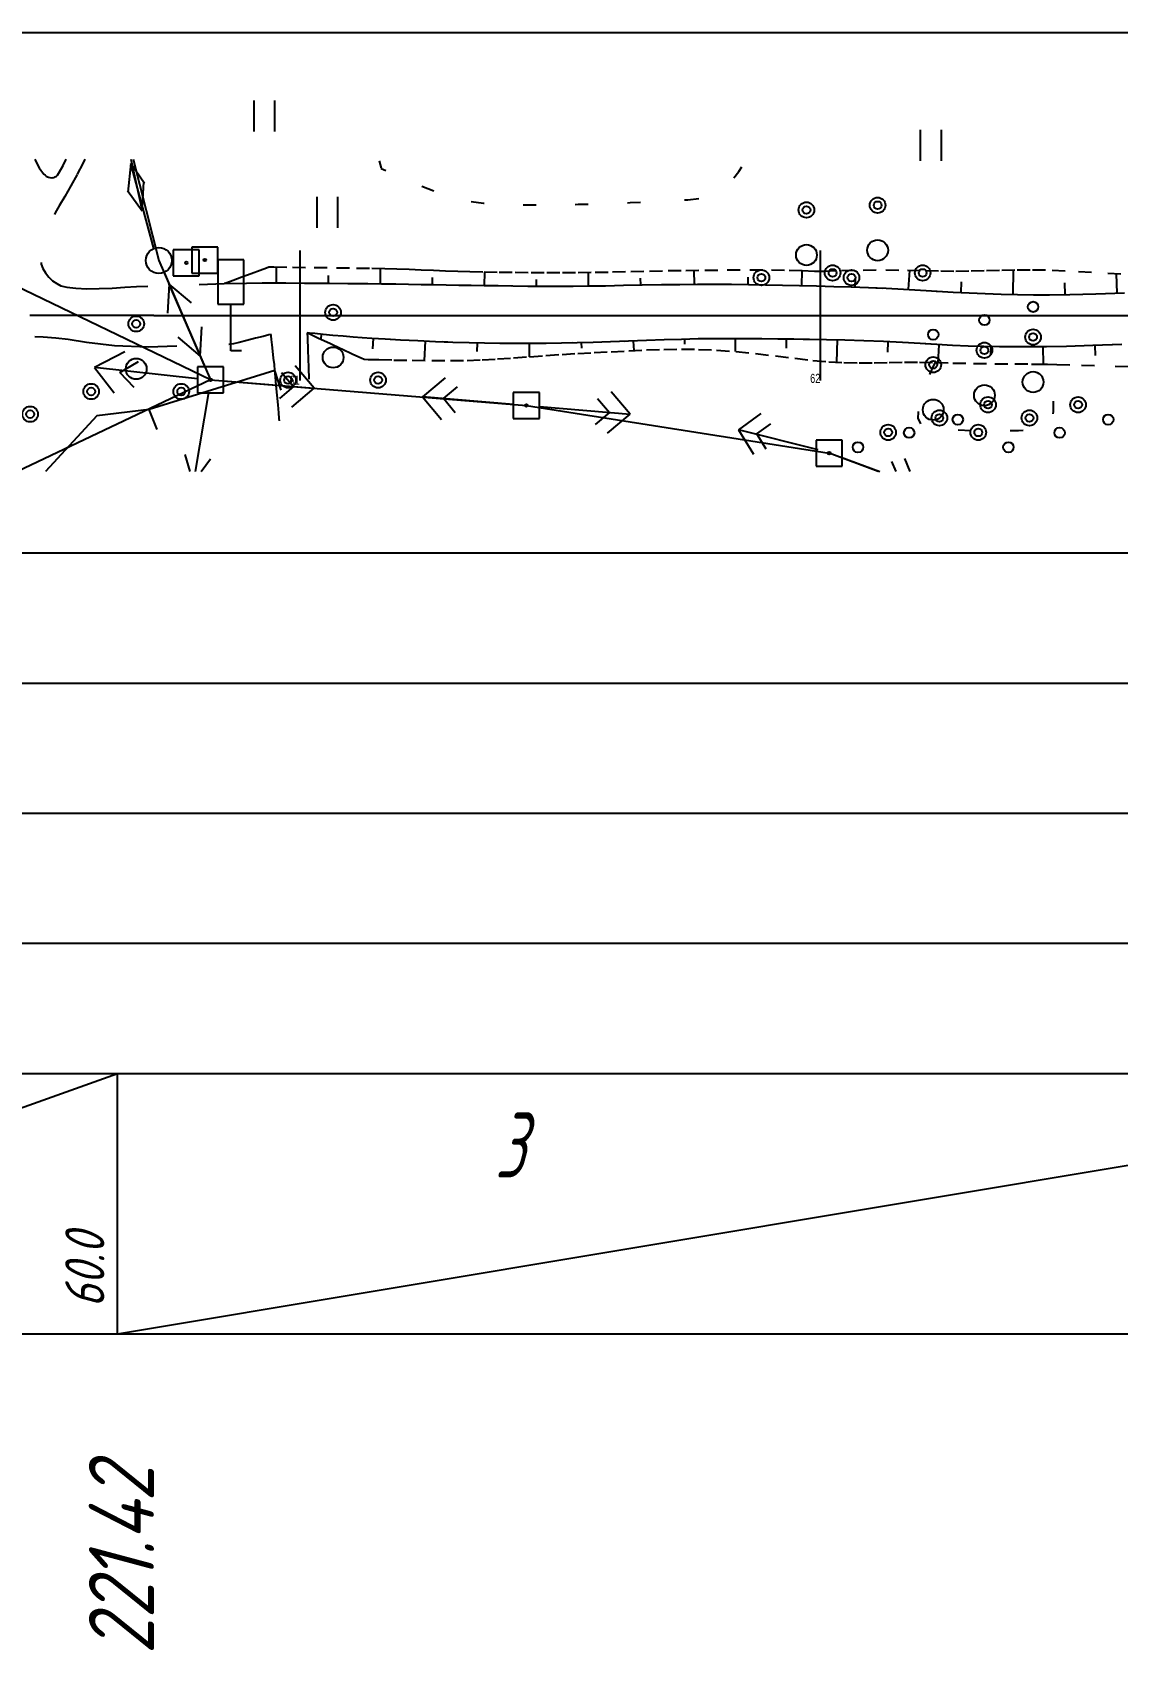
# Model space of a CAD drawing. Extents: x 2172 to 5772, y -842 to -248.
# Drawn here: x 3766.3 to 3808, y -676.2 to -614 of the extents above; entities that cross this region are included whole.
import ezdxf

# ---------------------------------------------------------------- set-up
doc = ezdxf.new("R2010")
doc.units = 0
doc.header["$MEASUREMENT"] = 0
doc.linetypes.add('CONTI', pattern=[0])
doc.linetypes.add('STROT', pattern=[1.7, 0.5, -1.2])
doc.layers.get('0').update_dxf_attribs({"linetype": 'CONTINUOUS'})
for name, color, linetype in [('DEFAULT', 7, 'CONTI'), ('OTKOSDEFAULT', 32, 'CONTI'), ('SIT_LDEFAULT', 7, 'CONTI'), ('USLZNDEFAULT', 7, 'CONTI'), ('ОТМЕТКИ_КЮВЕТОВ', 7, 'CONTINUOUS'), ('ЧЕРНЫЕ_ОТМЕТКИ', 7, 'CONTINUOUS')]:
    doc.layers.add(name, color=color, linetype=linetype)
doc.styles.add('SHRFT', font='TXT', dxfattribs={"width": 8.75})
doc.styles.add('ГОСТ', font='gost.TTF', dxfattribs={"oblique": 15, "height": 1})

# ---------------------------------------------------------------- blocks, each defined once
blk = doc.blocks.new('BL_2009')
at = {"color": 0}
for centre, radius in [((0, 8.65), 1.5), ((0, 8.65), 0.75), ((0, 0), 2), ((-8.65, -4.35), 1.5), ((8.65, -4.35), 1.5), ((-8.65, -4.35), 0.75), ((8.65, -4.35), 0.75)]:
    blk.add_circle(centre, radius, dxfattribs=at)
blk = doc.blocks.new('BL_27')
at = {"color": 0}
for p, q in [((2.5, 2.5), (-2.5, 2.5)), ((-2.5, 2.5), (-2.5, -2.5)), ((2.5, -2.5), (2.5, 2.5)), ((-2.5, -2.5), (2.5, -2.5))]:
    blk.add_line(p, q, dxfattribs=at)
blk.add_circle((0, 0), 0.25, dxfattribs=at)
blk = doc.blocks.new('BL_12')
at = {"color": 0}
for p, q in [((2.5, 17.5), (-2.5, 17.5)), ((-2.5, 17.5), (-2.5, 9)), ((2.5, 9), (2.5, 17.5)), ((-2.5, 9), (0, 9)), ((0, 0), (0, 9)), ((0, 9), (2.5, 9)), ((2, 0), (0, 0))]:
    blk.add_line(p, q, dxfattribs=at)
blk = doc.blocks.new('BL_20')
at = {"color": 0}
blk.add_circle((0, 0), 2.5, dxfattribs=at)
blk = doc.blocks.new('BL_2010')
at = {"color": 0}
for centre, radius in [((0, 14.45), 1), ((0, 8.65), 1.5), ((0, 8.65), 0.75), ((0, 0), 2), ((-8.65, -4.35), 1.5), ((8.65, -4.35), 1.5), ((-14.45, -7.2), 1), ((-8.65, -4.35), 0.75), ((8.65, -4.35), 0.75), ((14.45, -7.2), 1)]:
    blk.add_circle(centre, radius, dxfattribs=at)
blk = doc.blocks.new('BL_2011')
at = {"color": 0}
for p, q in [((0, 0), (0, 6)), ((4, 0), (4, 6))]:
    blk.add_line(p, q, dxfattribs=at)

msp = doc.modelspace()

# ---------------------------------------------------------------- linework, layer by layer
at = {"linetype": 'Continuous'}
for p, q in [((3396.596, -614.043), (4356.596, -614.043)), ((3396.596, -634.043), (4356.596, -634.043)), ((3396.596, -639.043), (4356.596, -639.043)), ((3396.596, -644.043), (4356.596, -644.043)), ((3396.596, -649.043), (4356.596, -649.043)), ((3396.596, -654.043), (4356.596, -654.043)), ((3396.596, -664.043), (4356.596, -664.043))]:
    msp.add_line(p, q, dxfattribs=at)
at = {"layer": 'DEFAULT', "color": 12, "linetype": 'CONTI'}
for p, q in [((3776.596, -627.421), (3776.596, -622.421)), ((3796.595, -627.421), (3796.597, -622.421)), ((3766.617, -624.921), (3766.221, -624.921)), ((3767.014, -624.921), (3766.617, -624.921)), ((3767.41, -624.921), (3767.014, -624.921)), ((3767.807, -624.921), (3767.41, -624.921)), ((3768.204, -624.921), (3767.807, -624.921)), ((3768.6, -624.921), (3768.204, -624.921)), ((3768.997, -624.921), (3768.6, -624.921)), ((3769.393, -624.921), (3768.997, -624.921)), ((3769.79, -624.921), (3769.393, -624.921)), ((3770.186, -624.921), (3769.79, -624.921)), ((3770.583, -624.921), (3770.186, -624.921)), ((3770.98, -624.921), (3770.583, -624.921)), ((3770.98, -624.922), (3789.609, -624.922)), ((3789.609, -624.921), (3790.395, -624.921)), ((3790.395, -624.921), (3791.182, -624.921)), ((3791.182, -624.921), (3791.969, -624.921)), ((3791.969, -624.921), (3792.756, -624.921)), ((3792.756, -624.921), (3793.542, -624.921)), ((3793.542, -624.921), (3794.329, -624.921)), ((3794.329, -624.921), (3795.116, -624.921)), ((3795.116, -624.921), (3795.903, -624.921)), ((3795.903, -624.921), (3796.689, -624.921)), ((3796.689, -624.921), (3797.476, -624.921)), ((3797.476, -624.921), (3798.263, -624.921)), ((3798.263, -624.921), (3799.05, -624.921)), ((3799.05, -624.921), (3799.836, -624.921)), ((3799.836, -624.921), (3800.623, -624.921)), ((3800.623, -624.92), (3813.165, -624.921))]:
    msp.add_line(p, q, dxfattribs=at)
at = {"layer": 'OTKOSDEFAULT', "color": 32, "linetype": 'STROT'}
for p, q in [((3774.025, -623.573, 44.5), (3773.78, -623.662, 44.51)), ((3774.36, -623.45, 44.486), (3774.025, -623.573, 44.5)), ((3774.724, -623.316, 44.471), (3774.36, -623.45, 44.486)), ((3775.059, -623.194, 44.457), (3774.724, -623.316, 44.471)), ((3775.304, -623.105, 44.447), (3775.059, -623.194, 44.457)), ((3775.399, -623.069, 44.443), (3775.304, -623.105, 44.447)), ((3775.588, -623.07, 44.448), (3775.399, -623.069, 44.443)), ((3776.091, -623.076, 44.461), (3775.588, -623.07, 44.448)), ((3776.808, -623.086, 44.48), (3776.091, -623.076, 44.461)), ((3777.64, -623.094, 44.502), (3776.808, -623.086, 44.48)), ((3778.491, -623.107, 44.525), (3777.64, -623.094, 44.502)), ((3779.26, -623.119, 44.545), (3778.491, -623.107, 44.525)), ((3779.85, -623.129, 44.561), (3779.26, -623.119, 44.545)), ((3780.319, -623.142, 44.567), (3779.85, -623.129, 44.561)), ((3780.785, -623.158, 44.573), (3780.319, -623.142, 44.567)), ((3781.252, -623.177, 44.58), (3780.785, -623.158, 44.573)), ((3781.719, -623.196, 44.586), (3781.252, -623.177, 44.58)), ((3782.187, -623.213, 44.593), (3781.719, -623.196, 44.586)), ((3782.655, -623.23, 44.599), (3782.187, -623.213, 44.593)), ((3783.122, -623.242, 44.606), (3782.655, -623.23, 44.599)), ((3783.62, -623.252, 44.61), (3783.122, -623.242, 44.606)), ((3784.167, -623.264, 44.614), (3783.62, -623.252, 44.61)), ((3784.749, -623.274, 44.619), (3784.167, -623.264, 44.614)), ((3785.355, -623.281, 44.624), (3784.749, -623.274, 44.619)), ((3785.971, -623.286, 44.629), (3785.355, -623.281, 44.624)), ((3786.582, -623.288, 44.634), (3785.971, -623.286, 44.629)), ((3787.174, -623.283, 44.639), (3786.582, -623.288, 44.634)), ((3787.78, -623.275, 44.627), (3787.174, -623.283, 44.639)), ((3788.428, -623.263, 44.613), (3787.78, -623.275, 44.627)), ((3789.103, -623.248, 44.599), (3788.428, -623.263, 44.613)), ((3789.802, -623.229, 44.585), (3789.103, -623.248, 44.599)), ((3790.523, -623.214, 44.571), (3789.802, -623.229, 44.585)), ((3791.233, -623.204, 44.556), (3790.523, -623.214, 44.571)), ((3791.912, -623.196, 44.543), (3791.233, -623.204, 44.556)), ((3792.652, -623.186, 44.556), (3791.912, -623.196, 44.543)), ((3793.503, -623.176, 44.571), (3792.652, -623.186, 44.556)), ((3794.379, -623.178, 44.587), (3793.503, -623.176, 44.571)), ((3795.203, -623.189, 44.601), (3794.379, -623.178, 44.587)), ((3795.891, -623.21, 44.613), (3795.203, -623.189, 44.601)), ((3796.362, -623.227, 44.622), (3795.891, -623.21, 44.613)), ((3796.537, -623.236, 44.625), (3796.362, -623.227, 44.622)), ((3796.717, -623.229, 44.608), (3796.537, -623.236, 44.625)), ((3797.2, -623.209, 44.564), (3796.717, -623.229, 44.608)), ((3797.899, -623.192, 44.5), (3797.2, -623.209, 44.564)), ((3798.73, -623.183, 44.423), (3797.899, -623.192, 44.5)), ((3799.603, -623.188, 44.343), (3798.73, -623.183, 44.423)), ((3800.438, -623.206, 44.267), (3799.603, -623.188, 44.343)), ((3801.12, -623.223, 44.202), (3800.438, -623.206, 44.267)), ((3801.708, -623.226, 44.219), (3801.12, -623.223, 44.202)), ((3802.294, -623.218, 44.236), (3801.708, -623.226, 44.219)), ((3802.882, -623.203, 44.253), (3802.294, -623.218, 44.236)), ((3803.47, -623.189, 44.27), (3802.882, -623.203, 44.253)), ((3804.058, -623.177, 44.287), (3803.47, -623.189, 44.27)), ((3804.645, -623.174, 44.305), (3804.058, -623.177, 44.287)), ((3805.231, -623.183, 44.322), (3804.645, -623.174, 44.305)), ((3805.99, -623.215, 44.333), (3805.231, -623.183, 44.322)), ((3807.002, -623.268, 44.347), (3805.99, -623.215, 44.333)), ((3808.133, -623.332, 44.363), (3807.002, -623.268, 44.347)), ((3773.78, -623.662, 44.51), (3773.685, -623.698, 44.514)), ((3776.874, -625.588, 44.581), (3776.994, -625.643, 44.584)), ((3776.994, -625.643, 44.584), (3777.309, -625.789, 44.593)), ((3777.309, -625.789, 44.593), (3777.736, -625.987, 44.605)), ((3777.736, -625.987, 44.605), (3778.202, -626.203, 44.618)), ((3778.202, -626.203, 44.618), (3778.629, -626.401, 44.629)), ((3778.629, -626.401, 44.629), (3778.943, -626.547, 44.638)), ((3778.943, -626.547, 44.638), (3779.064, -626.603, 44.641)), ((3779.064, -626.603, 44.641), (3779.214, -626.607, 44.639)), ((3779.214, -626.607, 44.639), (3779.618, -626.618, 44.632)), ((3779.618, -626.618, 44.632), (3780.204, -626.631, 44.623)), ((3780.204, -626.631, 44.623), (3780.907, -626.642, 44.612)), ((3780.907, -626.642, 44.612), (3781.657, -626.652, 44.6)), ((3781.657, -626.652, 44.6), (3782.382, -626.652, 44.589)), ((3782.382, -626.652, 44.589), (3783.015, -626.645, 44.579)), ((3783.015, -626.645, 44.579), (3783.592, -626.623, 44.592)), ((3783.592, -626.623, 44.592), (3784.186, -626.591, 44.606)), ((3784.186, -626.591, 44.606), (3784.797, -626.55, 44.62)), ((3784.797, -626.55, 44.62), (3785.416, -626.505, 44.634)), ((3785.416, -626.505, 44.634), (3786.04, -626.461, 44.648)), ((3786.04, -626.461, 44.648), (3786.66, -626.417, 44.663)), ((3786.66, -626.417, 44.663), (3787.274, -626.38, 44.677)), ((3787.274, -626.38, 44.677), (3787.9, -626.346, 44.655)), ((3787.9, -626.346, 44.655), (3788.553, -626.311, 44.632)), ((3788.553, -626.311, 44.632), (3789.228, -626.277, 44.608)), ((3789.228, -626.277, 44.608), (3789.906, -626.244, 44.584)), ((3789.906, -626.244, 44.584), (3790.577, -626.223, 44.56)), ((3790.577, -626.223, 44.56), (3791.248, -626.215, 44.536)), ((3791.248, -626.215, 44.536), (3791.907, -626.222, 44.512)), ((3791.907, -626.222, 44.512), (3792.594, -626.251, 44.507)), ((3792.594, -626.251, 44.507), (3793.335, -626.308, 44.502)), ((3793.335, -626.308, 44.502), (3794.099, -626.385, 44.497)), ((3794.099, -626.385, 44.497), (3794.864, -626.474, 44.492)), ((3794.864, -626.474, 44.492), (3795.604, -626.565, 44.487)), ((3795.604, -626.565, 44.487), (3796.296, -626.646, 44.482)), ((3796.296, -626.646, 44.482), (3796.916, -626.703, 44.478)), ((3796.916, -626.703, 44.478), (3797.493, -626.731, 44.463)), ((3797.493, -626.731, 44.463), (3798.071, -626.739, 44.448)), ((3798.071, -626.739, 44.448), (3798.65, -626.735, 44.433)), ((3798.65, -626.735, 44.433), (3799.23, -626.727, 44.418)), ((3799.23, -626.727, 44.418), (3799.812, -626.718, 44.403)), ((3799.812, -626.718, 44.403), (3800.395, -626.717, 44.388)), ((3800.395, -626.717, 44.388), (3800.991, -626.731, 44.373)), ((3800.991, -626.731, 44.373), (3801.675, -626.747, 44.376)), ((3801.675, -626.747, 44.376), (3802.464, -626.762, 44.379)), ((3802.464, -626.762, 44.379), (3803.284, -626.773, 44.382)), ((3803.284, -626.773, 44.382), (3804.055, -626.78, 44.385)), ((3804.055, -626.78, 44.385), (3804.701, -626.785, 44.387)), ((3804.701, -626.785, 44.387), (3805.146, -626.789, 44.389)), ((3805.146, -626.789, 44.389), (3805.31, -626.79, 44.39)), ((3805.31, -626.79, 44.39), (3805.676, -626.8, 44.393)), ((3805.676, -626.8, 44.393), (3806.62, -626.83, 44.4)), ((3806.62, -626.83, 44.4), (3807.912, -626.87, 44.411)), ((3807.912, -626.87, 44.411), (3809.319, -626.911, 44.422))]:
    msp.add_line(p, q, dxfattribs=at)
at = {"layer": 'OTKOSDEFAULT', "color": 32}
for p, q in [((3775.686, -623.665), (3775.69, -623.072)), ((3777.686, -623.681), (3777.687, -623.389)), ((3779.685, -623.701), (3779.692, -623.126)), ((3781.683, -623.732), (3781.689, -623.464)), ((3783.683, -623.765), (3783.692, -623.254)), ((3785.682, -623.792), (3785.683, -623.539)), ((3787.679, -623.785), (3787.672, -623.295)), ((3789.683, -623.748), (3789.675, -623.49)), ((3791.744, -623.722), (3791.74, -623.197)), ((3793.807, -623.729), (3793.81, -623.452)), ((3795.869, -623.768), (3795.884, -623.209)), ((3797.926, -623.828), (3797.936, -623.509)), ((3799.977, -623.915), (3800.02, -623.196)), ((3801.989, -624.035), (3802.01, -623.627)), ((3803.988, -624.112), (3804.01, -623.178)), ((3807.987, -624.064), (3807.964, -623.322)), ((3773.685, -623.698, 44.514), (3774.54, -623.678, 44.516)), ((3774.54, -623.678, 44.516), (3775.145, -623.666, 44.517)), ((3775.145, -623.666, 44.517), (3775.372, -623.663, 44.518)), ((3775.372, -623.663, 44.518), (3775.559, -623.665, 44.523)), ((3775.559, -623.665, 44.523), (3776.054, -623.668, 44.537)), ((3776.054, -623.668, 44.537), (3776.761, -623.675, 44.557)), ((3776.761, -623.675, 44.557), (3777.586, -623.68, 44.581)), ((3777.586, -623.68, 44.581), (3778.431, -623.687, 44.605)), ((3778.431, -623.687, 44.605), (3779.201, -623.695, 44.627)), ((3779.201, -623.695, 44.627), (3779.8, -623.701, 44.644)), ((3779.8, -623.701, 44.644), (3780.281, -623.708, 44.638)), ((3780.281, -623.708, 44.638), (3780.762, -623.716, 44.631)), ((3780.762, -623.716, 44.631), (3781.245, -623.724, 44.625)), ((3781.245, -623.724, 44.625), (3781.727, -623.734, 44.619)), ((3781.727, -623.734, 44.619), (3782.208, -623.742, 44.613)), ((3782.208, -623.742, 44.613), (3782.69, -623.751, 44.606)), ((3782.69, -623.751, 44.606), (3783.171, -623.758, 44.6)), ((3783.171, -623.758, 44.6), (3783.673, -623.766, 44.603)), ((3783.673, -623.766, 44.603), (3784.21, -623.774, 44.605)), ((3784.21, -623.774, 44.605), (3784.774, -623.781, 44.608)), ((3784.774, -623.781, 44.608), (3785.353, -623.789, 44.611)), ((3785.353, -623.789, 44.611), (3785.939, -623.794, 44.614)), ((3785.939, -623.794, 44.614), (3786.52, -623.795, 44.617)), ((3786.52, -623.795, 44.617), (3787.09, -623.792, 44.62)), ((3787.09, -623.792, 44.62), (3787.686, -623.784, 44.613)), ((3787.686, -623.784, 44.613), (3788.337, -623.775, 44.606)), ((3788.337, -623.775, 44.606), (3789.027, -623.762, 44.598)), ((3789.027, -623.762, 44.598), (3789.743, -623.746, 44.589)), ((3789.743, -623.746, 44.589), (3790.476, -623.732, 44.581)), ((3790.476, -623.732, 44.581), (3791.191, -623.725, 44.573)), ((3791.191, -623.725, 44.573), (3791.869, -623.721, 44.566)), ((3791.869, -623.721, 44.566), (3792.522, -623.72, 44.563)), ((3792.522, -623.72, 44.563), (3793.176, -623.723, 44.561)), ((3793.176, -623.723, 44.561), (3793.83, -623.729, 44.558)), ((3793.83, -623.729, 44.558), (3794.483, -623.74, 44.556)), ((3794.483, -623.74, 44.556), (3795.135, -623.753, 44.553)), ((3795.135, -623.753, 44.553), (3795.789, -623.767, 44.55)), ((3795.789, -623.767, 44.55), (3796.44, -623.785, 44.548)), ((3796.44, -623.785, 44.548), (3797.098, -623.804, 44.542)), ((3797.098, -623.804, 44.542), (3797.766, -623.824, 44.537)), ((3797.766, -623.824, 44.537), (3798.439, -623.847, 44.531)), ((3798.439, -623.847, 44.531), (3799.112, -623.873, 44.525)), ((3799.112, -623.873, 44.525), (3799.78, -623.905, 44.519)), ((3799.78, -623.905, 44.519), (3800.437, -623.942, 44.514)), ((3800.437, -623.942, 44.514), (3801.067, -623.983, 44.508)), ((3801.067, -623.983, 44.508), (3801.684, -624.02, 44.507)), ((3801.684, -624.02, 44.507), (3802.302, -624.052, 44.506)), ((3802.302, -624.052, 44.506), (3802.918, -624.079, 44.505)), ((3802.918, -624.079, 44.505), (3803.537, -624.101, 44.504)), ((3803.537, -624.101, 44.504), (3804.154, -624.116, 44.503)), ((3804.154, -624.116, 44.503), (3804.773, -624.126, 44.502)), ((3804.773, -624.126, 44.502), (3805.39, -624.128, 44.501)), ((3805.39, -624.128, 44.501), (3806.163, -624.116, 44.494)), ((3805.989, -624.119), (3805.98, -623.667)), ((3806.163, -624.116, 44.494), (3807.165, -624.09, 44.485)), ((3807.165, -624.09, 44.485), (3808.267, -624.055, 44.475)), ((3776.953, -625.596, 44.581), (3776.874, -625.588, 44.581)), ((3777.167, -625.618, 44.582), (3776.953, -625.596, 44.581)), ((3777.48, -625.647, 44.583), (3777.167, -625.618, 44.582)), ((3777.411, -625.64), (3777.392, -625.828)), ((3777.854, -625.684, 44.584), (3777.48, -625.647, 44.583)), ((3778.254, -625.721, 44.585), (3777.854, -625.684, 44.584)), ((3778.64, -625.753, 44.587), (3778.254, -625.721, 44.585)), ((3778.977, -625.777, 44.588), (3778.64, -625.753, 44.587)), ((3779.355, -625.8, 44.591), (3778.977, -625.777, 44.588)), ((3779.86, -625.829, 44.596), (3779.355, -625.8, 44.591)), ((3779.405, -625.803), (3779.379, -626.207)), ((3780.459, -625.863, 44.602), (3779.86, -625.829, 44.596)), ((3781.118, -625.896, 44.608), (3780.459, -625.863, 44.602)), ((3781.801, -625.928, 44.615), (3781.118, -625.896, 44.608)), ((3781.401, -625.91), (3781.367, -626.647)), ((3782.47, -625.954, 44.621), (3781.801, -625.928, 44.615)), ((3783.094, -625.973, 44.627), (3782.47, -625.954, 44.621)), ((3783.683, -625.984, 44.629), (3783.094, -625.973, 44.627)), ((3783.401, -625.978), (3783.393, -626.304)), ((3784.274, -625.992, 44.631), (3783.683, -625.984, 44.629)), ((3784.867, -625.997, 44.633), (3784.274, -625.992, 44.631)), ((3785.46, -625.997, 44.635), (3784.867, -625.997, 44.633)), ((3785.399, -625.998), (3785.402, -626.506)), ((3786.052, -625.992, 44.637), (3785.46, -625.997, 44.635)), ((3786.646, -625.985, 44.639), (3786.052, -625.992, 44.637)), ((3787.237, -625.973, 44.64), (3786.646, -625.985, 44.639)), ((3787.856, -625.956, 44.636), (3787.237, -625.973, 44.64)), ((3787.399, -625.969), (3787.404, -626.171)), ((3788.518, -625.935, 44.631), (3787.856, -625.956, 44.636)), ((3789.21, -625.909, 44.626), (3788.518, -625.935, 44.631)), ((3789.905, -625.878, 44.621), (3789.21, -625.909, 44.626)), ((3789.4, -625.901), (3789.415, -626.267)), ((3790.591, -625.855, 44.616), (3789.905, -625.878, 44.621)), ((3791.256, -625.837, 44.611), (3790.591, -625.855, 44.616)), ((3791.89, -625.824, 44.606), (3791.256, -625.837, 44.611)), ((3791.36, -625.833), (3791.363, -626.024)), ((3792.501, -625.815, 44.602), (3791.89, -625.824, 44.606)), ((3793.113, -625.813, 44.598), (3792.501, -625.815, 44.602)), ((3793.725, -625.814, 44.593), (3793.113, -625.813, 44.598)), ((3793.314, -625.812), (3793.314, -626.306)), ((3794.337, -625.817, 44.589), (3793.725, -625.814, 44.593)), ((3794.95, -625.825, 44.585), (3794.337, -625.817, 44.589)), ((3795.561, -625.833, 44.58), (3794.95, -625.825, 44.585)), ((3795.272, -625.828), (3795.266, -626.174)), ((3796.172, -625.843, 44.576), (3795.561, -625.833, 44.58)), ((3796.819, -625.853, 44.569), (3796.172, -625.843, 44.576)), ((3797.523, -625.868, 44.56), (3796.819, -625.853, 44.569)), ((3797.227, -625.861), (3797.209, -626.717)), ((3798.261, -625.889, 44.552), (3797.523, -625.868, 44.56)), ((3799.005, -625.92, 44.543), (3798.261, -625.889, 44.552)), ((3799.736, -625.958, 44.535), (3799.005, -625.92, 44.543)), ((3799.178, -625.928), (3799.159, -626.328)), ((3800.424, -625.999, 44.527), (3799.736, -625.958, 44.535)), ((3801.061, -626.04, 44.519), (3800.424, -625.999, 44.527)), ((3801.663, -626.073, 44.519), (3801.061, -626.04, 44.519)), ((3801.136, -626.045), (3801.097, -626.734)), ((3802.265, -626.097, 44.519), (3801.663, -626.073, 44.519)), ((3802.868, -626.114, 44.519), (3802.265, -626.097, 44.519)), ((3803.469, -626.126, 44.519), (3802.868, -626.114, 44.519)), ((3806.045, -626.111, 44.519), (3805.278, -626.127, 44.518)), ((3807.052, -626.08, 44.521), (3806.045, -626.111, 44.519)), ((3808.17, -626.041, 44.523), (3807.052, -626.08, 44.521)), ((3807.133, -626.076), (3807.146, -626.461)), ((3803.134, -626.119), (3803.127, -626.444)), ((3804.074, -626.131, 44.519), (3803.469, -626.126, 44.519)), ((3804.675, -626.131, 44.518), (3804.074, -626.131, 44.519)), ((3805.278, -626.127, 44.518), (3804.675, -626.131, 44.518)), ((3805.132, -626.129), (3805.14, -626.788))]:
    msp.add_line(p, q, dxfattribs=at)
at = {"layer": 'SIT_LDEFAULT', "color": 7}
for p, q in [((3766.408, -618.921), (3766.415, -618.934)), ((3766.415, -618.934), (3766.503, -619.106)), ((3766.503, -619.106), (3766.58, -619.246)), ((3766.58, -619.246), (3766.633, -619.333)), ((3767.357, -619.4), (3767.494, -619.152)), ((3767.494, -619.152), (3767.614, -618.921)), ((3768.251, -619.08), (3768.035, -619.497)), ((3768.33, -618.921), (3768.252, -619.083)), ((3770.093, -619.077), (3769.986, -620.184)), ((3770.973, -622.35), (3770.093, -619.077)), ((3770.617, -619.847), (3770.093, -619.077)), ((3770.099, -618.921), (3770.529, -620.897)), ((3770.187, -618.921), (3771.171, -622.808)), ((3779.63, -618.982), (3779.711, -619.264)), ((3779.708, -619.267), (3779.895, -619.353)), ((3793.45, -619.393), (3793.568, -619.209)), ((3766.633, -619.333), (3766.67, -619.386)), ((3766.67, -619.386), (3766.71, -619.438)), ((3766.71, -619.438), (3766.753, -619.485)), ((3766.753, -619.485), (3766.798, -619.527)), ((3766.798, -619.527), (3766.843, -619.564)), ((3766.843, -619.564), (3766.89, -619.593)), ((3766.89, -619.593), (3766.936, -619.611)), ((3766.936, -619.611), (3766.985, -619.622)), ((3766.985, -619.622), (3767.038, -619.628)), ((3767.037, -619.626), (3767.089, -619.624)), ((3767.09, -619.626), (3767.144, -619.617)), ((3767.144, -619.617), (3767.194, -619.598)), ((3767.194, -619.598), (3767.24, -619.567)), ((3767.24, -619.567), (3767.28, -619.526)), ((3767.28, -619.526), (3767.357, -619.4)), ((3768.036, -619.498), (3767.796, -619.933)), ((3770.529, -620.897), (3770.601, -619.783)), ((3793.265, -619.636), (3793.448, -619.392)), ((3767.555, -620.344), (3767.344, -620.703)), ((3767.796, -619.933), (3767.556, -620.345)), ((3769.972, -620.118), (3770.529, -620.897)), ((3781.27, -619.953), (3781.737, -620.133)), ((3791.36, -620.483), (3791.496, -620.476)), ((3791.496, -620.476), (3791.917, -620.43)), ((3767.192, -620.981), (3767.163, -621.047)), ((3767.345, -620.705), (3767.192, -620.981)), ((3783.174, -620.544), (3783.641, -620.602)), ((3783.641, -620.602), (3783.672, -620.605)), ((3785.17, -620.672), (3785.671, -620.674)), ((3787.171, -620.653), (3787.281, -620.65)), ((3787.281, -620.65), (3787.67, -620.638)), ((3789.17, -620.589), (3789.275, -620.585)), ((3789.275, -620.585), (3789.674, -620.565)), ((3773.158, -627.389), (3762.424, -622.231)), ((3766.645, -622.888), (3766.653, -622.944)), ((3766.652, -622.945), (3766.719, -623.118)), ((3771.171, -622.808), (3773.158, -627.389)), ((3766.719, -623.118), (3766.818, -623.288)), ((3766.818, -623.288), (3766.945, -623.444)), ((3766.945, -623.444), (3767.092, -623.585)), ((3767.092, -623.585), (3767.25, -623.697)), ((3771.37, -623.268), (3772.763, -626.478)), ((3767.25, -623.697), (3767.409, -623.777)), ((3767.409, -623.777), (3767.633, -623.833)), ((3767.633, -623.833), (3767.977, -623.873)), ((3767.977, -623.873), (3768.406, -623.892)), ((3768.406, -623.892), (3768.884, -623.89)), ((3768.884, -623.89), (3769.383, -623.868)), ((3769.383, -623.87), (3769.868, -623.837)), ((3769.868, -623.834), (3770.31, -623.81)), ((3770.31, -623.81), (3770.749, -623.8)), ((3771.565, -623.719), (3771.505, -624.835)), ((3772.959, -626.929), (3771.565, -623.719)), ((3772.423, -624.437), (3771.565, -623.719)), ((3772.721, -623.724), (3773.685, -623.698)), ((3773.685, -623.698), (3774.54, -623.678)), ((3774.54, -623.678), (3775.145, -623.666)), ((3775.145, -623.666), (3775.372, -623.663)), ((3775.372, -623.663), (3775.559, -623.665)), ((3775.559, -623.665), (3776.054, -623.668)), ((3776.054, -623.668), (3776.761, -623.675)), ((3776.761, -623.675), (3777.586, -623.68)), ((3777.586, -623.68), (3777.723, -623.682)), ((3779.723, -623.701), (3779.8, -623.701)), ((3779.8, -623.701), (3780.281, -623.708)), ((3780.281, -623.708), (3780.762, -623.716)), ((3780.762, -623.716), (3781.245, -623.724)), ((3781.245, -623.724), (3781.727, -623.734)), ((3781.727, -623.734), (3782.208, -623.742)), ((3782.208, -623.742), (3782.69, -623.751)), ((3782.69, -623.751), (3783.171, -623.758)), ((3783.171, -623.758), (3783.673, -623.766)), ((3783.673, -623.766), (3784.21, -623.774)), ((3784.21, -623.774), (3784.72, -623.781)), ((3786.721, -623.793), (3787.09, -623.792)), ((3787.09, -623.792), (3787.686, -623.784)), ((3787.686, -623.784), (3788.337, -623.775)), ((3788.337, -623.775), (3789.027, -623.762)), ((3789.027, -623.762), (3789.744, -623.745)), ((3789.743, -623.746), (3790.476, -623.732)), ((3790.476, -623.732), (3791.191, -623.725)), ((3791.191, -623.725), (3791.786, -623.721)), ((3793.848, -623.729), (3794.483, -623.74)), ((3794.483, -623.74), (3795.135, -623.753)), ((3795.135, -623.753), (3795.789, -623.767)), ((3795.789, -623.767), (3796.44, -623.785)), ((3796.44, -623.785), (3797.098, -623.804)), ((3797.098, -623.804), (3797.766, -623.824)), ((3797.766, -623.824), (3798.439, -623.847)), ((3798.439, -623.847), (3798.99, -623.867)), ((3801.028, -623.981), (3801.067, -623.983)), ((3801.067, -623.983), (3801.684, -624.02)), ((3801.684, -624.02), (3802.302, -624.052)), ((3802.302, -624.052), (3802.918, -624.079)), ((3802.918, -624.079), (3803.537, -624.101)), ((3803.537, -624.101), (3804.154, -624.116)), ((3804.154, -624.116), (3804.773, -624.126)), ((3804.773, -624.126), (3805.39, -624.128)), ((3805.39, -624.128), (3806.026, -624.118)), ((3772.763, -626.478), (3772.824, -625.361)), ((3766.733, -625.753), (3766.405, -625.735)), ((3767.216, -625.794), (3766.733, -625.753)), ((3767.692, -625.849), (3767.216, -625.794)), ((3768.395, -625.963), (3767.692, -625.849)), ((3769.474, -626.093), (3768.395, -625.963)), ((3770.764, -626.136), (3769.474, -626.093)), ((3771.86, -626.095), (3770.764, -626.136)), ((3771.906, -625.76), (3772.763, -626.478)), ((3773.952, -626.029), (3773.861, -626.032)), ((3774.037, -626.009), (3773.952, -626.029)), ((3774.255, -625.955), (3774.037, -626.009)), ((3774.554, -625.88), (3774.255, -625.955)), ((3774.879, -625.798), (3774.554, -625.88)), ((3775.178, -625.723), (3774.879, -625.798)), ((3775.397, -625.67), (3775.178, -625.723)), ((3775.482, -625.649), (3775.397, -625.67)), ((3775.487, -625.702), (3775.482, -625.649)), ((3775.504, -625.843), (3775.487, -625.702)), ((3775.527, -626.047), (3775.504, -625.843)), ((3775.554, -626.294), (3775.527, -626.047)), ((3776.872, -625.587), (3776.881, -625.775)), ((3776.953, -625.596), (3776.874, -625.588)), ((3776.881, -625.775), (3776.897, -626.257)), ((3777.167, -625.618), (3776.953, -625.596)), ((3777.48, -625.647), (3777.167, -625.618)), ((3777.854, -625.684), (3777.48, -625.647)), ((3778.254, -625.721), (3777.854, -625.684)), ((3778.64, -625.753), (3778.254, -625.721)), ((3778.977, -625.777), (3778.64, -625.753)), ((3779.355, -625.8), (3778.977, -625.777)), ((3779.86, -625.829), (3779.355, -625.8)), ((3780.077, -625.839), (3779.861, -625.827)), ((3782.47, -625.954), (3782.076, -625.937)), ((3783.094, -625.973), (3782.47, -625.954)), ((3783.683, -625.984), (3783.094, -625.973)), ((3784.274, -625.992), (3783.683, -625.984)), ((3784.867, -625.997), (3784.274, -625.992)), ((3785.46, -625.997), (3784.867, -625.997)), ((3786.052, -625.992), (3785.46, -625.997)), ((3786.646, -625.985), (3786.052, -625.992)), ((3787.075, -625.977), (3786.646, -625.985)), ((3789.21, -625.909), (3789.073, -625.914)), ((3789.905, -625.878), (3789.21, -625.909)), ((3790.591, -625.855), (3789.905, -625.878)), ((3791.256, -625.837), (3790.591, -625.855)), ((3791.89, -625.824), (3791.256, -625.837)), ((3792.501, -625.815), (3791.89, -625.824)), ((3793.113, -625.813), (3792.501, -625.815)), ((3793.725, -625.814), (3793.113, -625.813)), ((3793.973, -625.812), (3793.726, -625.812)), ((3796.172, -625.843), (3795.926, -625.837)), ((3796.819, -625.853), (3796.172, -625.843)), ((3797.523, -625.868), (3796.819, -625.853)), ((3798.261, -625.889), (3797.523, -625.868)), ((3799.005, -625.92), (3798.261, -625.889)), ((3799.736, -625.958), (3799.005, -625.92)), ((3800.424, -625.999), (3799.736, -625.958)), ((3800.807, -626.024), (3800.424, -625.999)), ((3802.868, -626.114), (3802.806, -626.112)), ((3806.045, -626.111), (3805.278, -626.127)), ((3807.052, -626.08), (3806.045, -626.111)), ((3807.805, -626.052), (3807.052, -626.077)), ((3769.859, -626.322), (3768.696, -626.913)), ((3769.677, -627.107), (3770.392, -626.695)), ((3775.581, -626.555), (3775.554, -626.294)), ((3775.609, -626.808), (3775.581, -626.555)), ((3776.897, -626.257), (3776.921, -626.914)), ((3800.991, -626.731), (3800.935, -626.848)), ((3803.469, -626.128), (3802.868, -626.117)), ((3804.074, -626.131), (3803.469, -626.126)), ((3804.675, -626.131), (3804.074, -626.131)), ((3805.278, -626.127), (3804.675, -626.131)), ((3772.66, -627.355), (3768.696, -626.913)), ((3768.696, -626.913), (3769.455, -627.89)), ((3770.221, -627.685), (3769.677, -627.107)), ((3775.63, -627.03), (3770.798, -628.538)), ((3775.63, -627.03), (3775.609, -626.808)), ((3775.654, -627.282), (3775.63, -627.03)), ((3775.871, -627.793), (3775.63, -627.03)), ((3775.684, -627.615), (3775.654, -627.282)), ((3775.889, -627.109), (3776.347, -627.648)), ((3777.144, -627.713), (3776.411, -626.85)), ((3776.921, -626.914), (3776.939, -627.371)), ((3782.166, -627.318), (3781.303, -628.051)), ((3800.796, -627.153), (3800.782, -627.185)), ((3800.935, -626.848), (3800.796, -627.153)), ((3773.158, -627.389), (3765.739, -630.921)), ((3773.074, -627.881), (3772.563, -630.921)), ((3773.158, -627.389), (3785.29, -628.375)), ((3773.656, -627.429), (3777.144, -627.713)), ((3775.718, -627.985), (3775.684, -627.615)), ((3776.347, -627.648), (3775.808, -628.106)), ((3776.282, -628.446), (3777.144, -627.713)), ((3782.101, -628.116), (3782.64, -627.658)), ((3789.275, -628.717), (3788.546, -627.852)), ((3770.798, -628.538), (3768.786, -628.779)), ((3771.105, -629.301), (3770.798, -628.538)), ((3775.75, -628.35), (3775.718, -627.985)), ((3775.778, -628.663), (3775.75, -628.35)), ((3784.792, -628.335), (3781.303, -628.051)), ((3781.303, -628.051), (3782.036, -628.914)), ((3782.559, -628.655), (3782.101, -628.116)), ((3785.29, -628.375), (3796.923, -630.209)), ((3785.789, -628.419), (3789.275, -628.717)), ((3788.023, -628.109), (3788.479, -628.649)), ((3805.548, -628.608), (3805.537, -628.207)), ((3768.784, -628.777), (3766.819, -630.921)), ((3775.796, -628.882), (3775.778, -628.663)), ((3775.804, -628.965), (3775.796, -628.882)), ((3788.479, -628.649), (3787.937, -629.105)), ((3788.41, -629.447), (3789.275, -628.717)), ((3794.295, -628.683), (3793.444, -629.316)), ((3794.15, -629.467), (3794.685, -629.08)), ((3800.348, -628.609), (3800.334, -628.888)), ((3800.337, -628.889), (3800.435, -629.08)), ((3805.531, -628.705), (3805.548, -628.608)), ((3796.496, -630.079), (3793.444, -629.316)), ((3793.444, -629.316), (3794.012, -630.252)), ((3794.498, -630.058), (3794.15, -629.467)), ((3801.881, -629.311), (3802.381, -629.34)), ((3803.88, -629.342), (3804.195, -629.336)), ((3804.195, -629.336), (3804.38, -629.324)), ((3772.166, -630.264), (3772.367, -630.921)), ((3772.794, -630.921), (3773.152, -630.431)), ((3798.8, -630.921), (3796.923, -630.209)), ((3797.347, -630.347), (3798.869, -630.921)), ((3800.031, -630.921), (3799.825, -630.415)), ((3799.324, -630.532), (3799.488, -630.921))]:
    msp.add_line(p, q, dxfattribs=at)
at = {"layer": 'ОТМЕТКИ_КЮВЕТОВ'}
for p, q in [((3741.577, -664.043), (3769.577, -654.043)), ((3769.577, -664.043), (3769.577, -654.043)), ((3769.577, -664.043), (3829.577, -654.043))]:
    msp.add_line(p, q, dxfattribs=at)

# ---------------------------------------------------------------- block references
at = {"layer": 'USLZNDEFAULT', "color": 7}
for name, p, xscale, yscale, zscale in [('BL_2011', (3774.833, -617.858), 0.1999999999998181, 0.1999999999999318, 0.1999999999999034), ('BL_2011', (3800.434, -618.984), 0.1999999999998181, 0.1999999999999318, 0.1999999999999034), ('BL_2011', (3777.248, -621.559), 0.1999999999998181, 0.1999999999999318, 0.1999999999999034), ('BL_2009', (3798.785, -622.415), 0.2000000000000455, 0.1999999999999886, 0.2000000000000171), ('BL_2009', (3796.051, -622.597), 0.2000000000000455, 0.1999999999999886, 0.2000000000000171), ('BL_20', (3771.171, -622.808), 0.2000000000000455, 0.1999999999999886, 0.2000000000000171), ('BL_27', (3772.935, -622.79), 0.2000000000000455, 0.1999999999999886, 0.2000000000000171), ('BL_27', (3772.226, -622.901), 0.2000000000000455, 0.1999999999999886, 0.2000000000000171), ('BL_12', (3773.941, -626.283), 0.2000000000000455, 0.1999999999999886, 0.2000000000000171), ('BL_2009', (3777.866, -626.532), 0.2000000000000455, 0.1999999999999886, 0.2000000000000171), ('BL_2010', (3804.757, -627.479), 0.2000000000000455, 0.1999999999999886, 0.2000000000000171), ('BL_2009', (3770.302, -626.971), 0.2000000000000455, 0.1999999999999886, 0.2000000000000171), ('BL_2010', (3800.921, -628.543), 0.2000000000000455, 0.1999999999999886, 0.2000000000000171), ('BL_2010', (3802.888, -627.987), 0.2000000000000455, 0.1999999999999886, 0.2000000000000171), ('BL_2009', (3764.498, -627.842), 0.2000000000000455, 0.1999999999999886, 0.2000000000000171), ('BL_27', (3773.158, -627.389), 0.2000000000000455, 0.1999999999999886, 0.2000000000000171), ('BL_27', (3785.29, -628.375), 0.2000000000000455, 0.1999999999999886, 0.2000000000000171), ('BL_27', (3796.923, -630.209), 0.2000000000000455, 0.1999999999999886, 0.2000000000000171)]:
    msp.add_blockref(name, p, dxfattribs=dict(at, xscale=xscale, yscale=yscale, zscale=zscale))

# ---------------------------------------------------------------- texts
at = {"layer": 'DEFAULT', "color": 12, "style": 'SHRFT', "width": 0.75}
for s, p in [('61', (3776.189, -627.582)), ('62', (3796.193, -627.511))]:
    msp.add_text(s, height=0.35, dxfattribs=at).set_placement(p)
at = {"layer": 'ОТМЕТКИ_КЮВЕТОВ', "style": 'ГОСТ', "oblique": 15, "width": 0.8}
msp.add_text('3', height=2.5, dxfattribs=at).set_placement((3784.077, -658.043))
at = {"layer": 'ОТМЕТКИ_КЮВЕТОВ', "style": 'ГОСТ', "oblique": 15}
msp.add_text('60.0', height=1.5, rotation=90, dxfattribs=at).set_placement((3769.077, -663.043))
at = {"layer": 'ЧЕРНЫЕ_ОТМЕТКИ', "style": 'ГОСТ', "oblique": 15}
msp.add_text('221.42', height=2.5, rotation=90, dxfattribs=at).set_placement((3770.986, -676.364))

doc.saveas('drawing.dxf')
